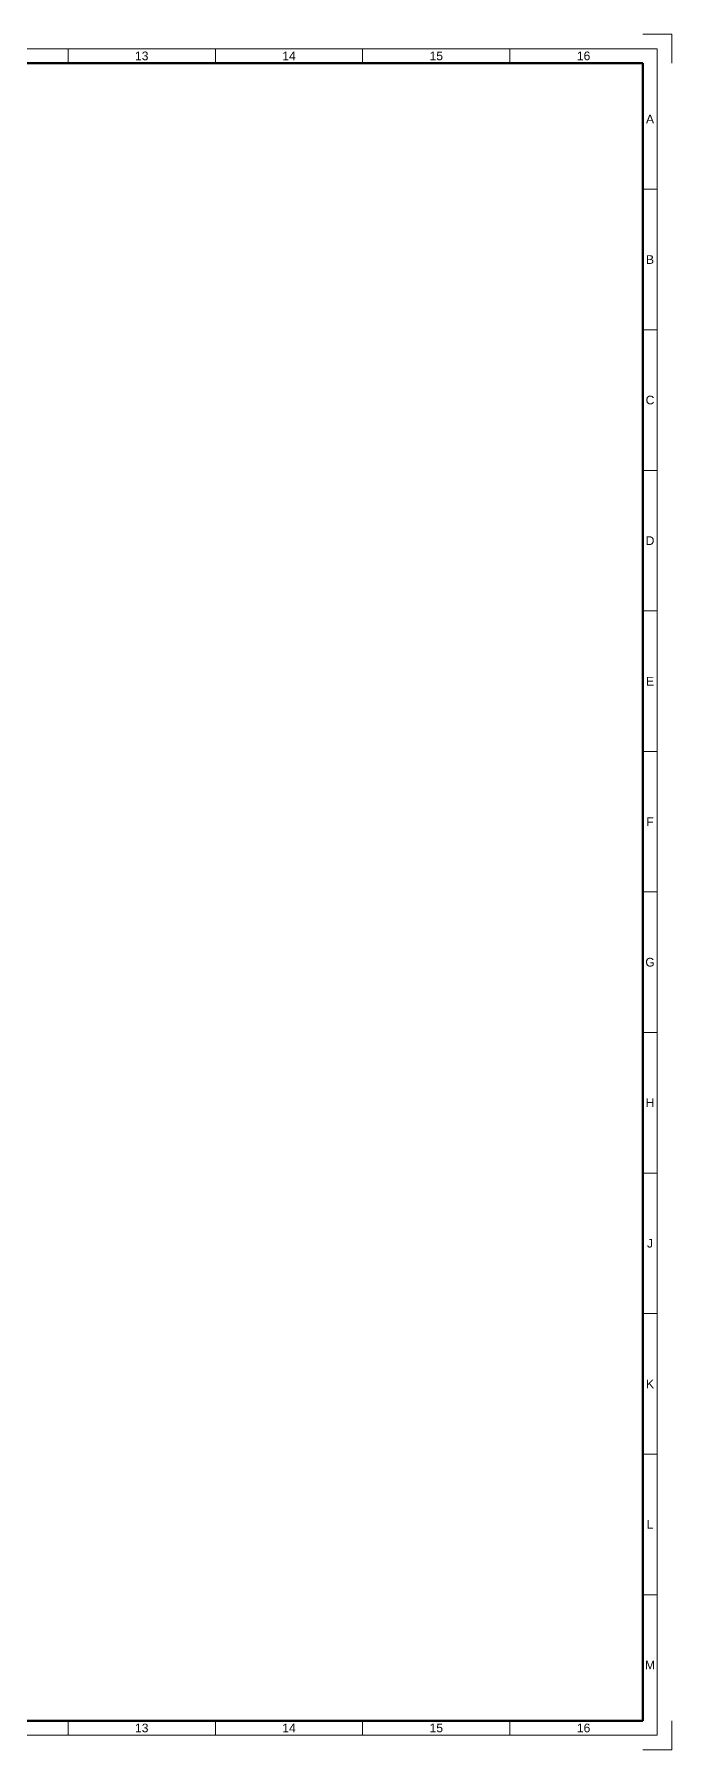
# Model space of a CAD drawing. Header units: millimetres. Extents: x 633 to 4785, y -1154 to 2521.
# Drawn here: x 3521 to 3741, y 880 to 1474 of the extents above; entities that cross this region are included whole.
import ezdxf

# ---------------------------------------------------------------- set-up
doc = ezdxf.new("R2010")
doc.units = ezdxf.units.MM
doc.header["$LTSCALE"] = 5
for name, color, linetype, lineweight, true_color in [('_Blattschnitt', 1, 'Continuous', 5, 0xff0000), ('_Raster_0.18mm', 94, 'Continuous', 18, 0x008000), ('_Raster_1.00mm', 5, 'Continuous', 100, 0x0000ff), ('_Raster_Einteilung', 7, 'Continuous', 18, 0x000000), ('_Raster_txt', 7, 'Continuous', 5, 0x000000)]:
    doc.layers.add(name, color=color, linetype=linetype, lineweight=lineweight, true_color=true_color)
doc.styles.add('textstyle1454', font='')
doc.styles.add('textstyle1455', font='')
doc.styles.add('textstyle1456', font='')
doc.styles.add('textstyle1457', font='')
doc.styles.add('textstyle1470', font='')
doc.styles.add('textstyle1471', font='')
doc.styles.add('textstyle1472', font='')
doc.styles.add('textstyle1473', font='')
doc.styles.add('textstyle1474', font='')
doc.styles.add('textstyle1475', font='')
doc.styles.add('textstyle1476', font='')
doc.styles.add('textstyle1477', font='')
doc.styles.add('textstyle1478', font='')
doc.styles.add('textstyle1479', font='')
doc.styles.add('textstyle1480', font='')
doc.styles.add('textstyle1481', font='')
doc.styles.add('textstyle1482', font='')
doc.styles.add('textstyle1483', font='')
doc.styles.add('textstyle1484', font='')
doc.styles.add('textstyle1485', font='')
doc.styles.get('textstyle1454').set_extended_font_data('Arial')
doc.styles.get('textstyle1455').set_extended_font_data('Arial')
doc.styles.get('textstyle1456').set_extended_font_data('Arial')
doc.styles.get('textstyle1457').set_extended_font_data('Arial')
doc.styles.get('textstyle1470').set_extended_font_data('Arial')
doc.styles.get('textstyle1471').set_extended_font_data('Arial')
doc.styles.get('textstyle1472').set_extended_font_data('Arial')
doc.styles.get('textstyle1473').set_extended_font_data('Arial')
doc.styles.get('textstyle1474').set_extended_font_data('Arial')
doc.styles.get('textstyle1475').set_extended_font_data('Arial')
doc.styles.get('textstyle1476').set_extended_font_data('Arial')
doc.styles.get('textstyle1477').set_extended_font_data('Arial')
doc.styles.get('textstyle1478').set_extended_font_data('Arial')
doc.styles.get('textstyle1479').set_extended_font_data('Arial')
doc.styles.get('textstyle1480').set_extended_font_data('Arial')
doc.styles.get('textstyle1481').set_extended_font_data('Arial')
doc.styles.get('textstyle1482').set_extended_font_data('Arial')
doc.styles.get('textstyle1483').set_extended_font_data('Arial')
doc.styles.get('textstyle1484').set_extended_font_data('Arial')
doc.styles.get('textstyle1485').set_extended_font_data('Arial')

msp = doc.modelspace()

# ---------------------------------------------------------------- linework, layer by layer
at = {"layer": '_Blattschnitt'}
for p, q in [((3741.38, 1474.29), (3731.38, 1474.29)), ((3741.38, 1474.29), (3741.38, 1464.29)), ((3741.38, 880.29), (3741.38, 890.29)), ((3741.38, 880.29), (3731.38, 880.29))]:
    msp.add_line(p, q, dxfattribs=at)
at = {"layer": '_Raster_0.18mm'}
for p, q in [((3736.38, 1469.29), (2920.38, 1469.29)), ((3736.38, 885.29), (3736.38, 1469.29)), ((2920.38, 885.29), (3736.38, 885.29))]:
    msp.add_line(p, q, dxfattribs=at)
at = {"layer": '_Raster_1.00mm'}
for p, q in [((3731.38, 1464.29), (2925.38, 1464.29)), ((3731.38, 890.29), (3731.38, 1464.29)), ((2925.38, 890.29), (3731.38, 890.29))]:
    msp.add_line(p, q, dxfattribs=at)
at = {"layer": '_Raster_Einteilung'}
for p, q in [((3532.38, 1469.29), (3532.38, 1464.29)), ((3583.38, 1469.29), (3583.38, 1464.29)), ((3634.38, 1469.29), (3634.38, 1464.29)), ((3685.38, 1469.29), (3685.38, 1464.29)), ((3731.38, 1420.62), (3736.38, 1420.62)), ((3731.38, 1371.95), (3736.38, 1371.95)), ((3731.38, 1323.29), (3736.38, 1323.29)), ((3731.38, 1274.62), (3736.38, 1274.62)), ((3731.38, 1225.95), (3736.38, 1225.95)), ((3731.38, 1177.29), (3736.38, 1177.29)), ((3731.38, 1128.62), (3736.38, 1128.62)), ((3731.38, 1079.95), (3736.38, 1079.95)), ((3731.38, 1031.29), (3736.38, 1031.29)), ((3731.38, 982.62), (3736.38, 982.62)), ((3731.38, 933.95), (3736.38, 933.95)), ((3532.38, 890.29), (3532.38, 885.29)), ((3583.38, 890.29), (3583.38, 885.29)), ((3634.38, 890.29), (3634.38, 885.29)), ((3685.38, 890.29), (3685.38, 885.29))]:
    msp.add_line(p, q, dxfattribs=at)

# ---------------------------------------------------------------- texts
at = {"layer": '_Raster_txt', "char_height": 3, "attachment_point": 5}
for s, insert, style in [('13', (3557.88, 1466.79), 'textstyle1470'), ('14', (3608.88, 1466.79), 'textstyle1471'), ('15', (3659.88, 1466.79), 'textstyle1472'), ('16', (3710.88, 1466.79), 'textstyle1473'), ('A', (3733.88, 1444.95), 'textstyle1485'), ('B', (3733.88, 1396.29), 'textstyle1484'), ('C', (3733.88, 1347.62), 'textstyle1483'), ('D', (3733.88, 1298.95), 'textstyle1482'), ('E', (3733.88, 1250.29), 'textstyle1481'), ('F', (3733.88, 1201.62), 'textstyle1480'), ('G', (3733.88, 1152.95), 'textstyle1479'), ('H', (3733.88, 1104.29), 'textstyle1478'), ('J', (3733.88, 1055.62), 'textstyle1477'), ('K', (3733.88, 1006.95), 'textstyle1476'), ('L', (3733.88, 958.29), 'textstyle1475'), ('M', (3733.88, 909.62), 'textstyle1474'), ('13', (3557.88, 887.79), 'textstyle1454'), ('14', (3608.88, 887.79), 'textstyle1455'), ('15', (3659.88, 887.79), 'textstyle1456'), ('16', (3710.88, 887.79), 'textstyle1457')]:
    msp.add_mtext(s, dxfattribs=dict(at, insert=insert, style=style))

doc.saveas('drawing.dxf')
